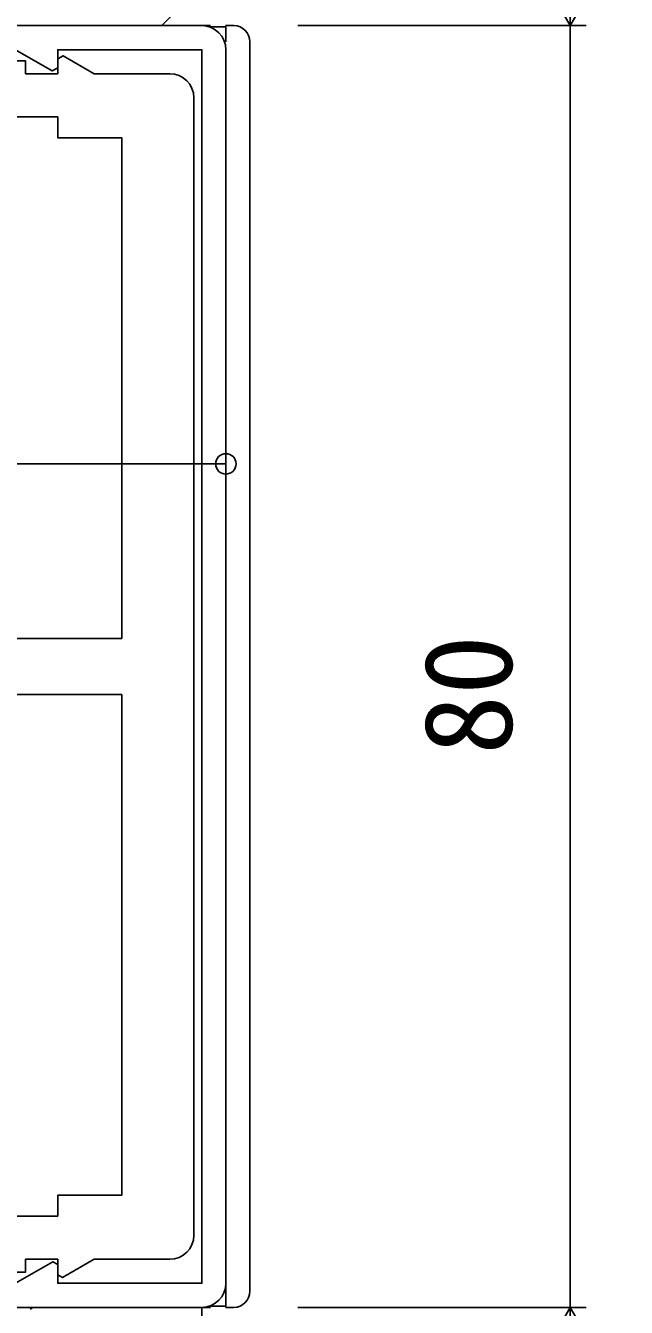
# Model space of a CAD drawing. Units: millimetres, scale not verified. Extents: x -438 to 438, y -681 to 679.
# Drawn here: x -173.8 to -136.3, y 311.5 to 391.5 of the extents above; entities that cross this region are included whole.
import ezdxf
from ezdxf.enums import TextEntityAlignment as Align

# ---------------------------------------------------------------- set-up
doc = ezdxf.new("R2010")
doc.units = ezdxf.units.MM
doc.header["$LTSCALE"] = 4
for name, color, linetype in [('0-2_YKK_11', 7, 'Continuous'), ('0-4_YKK_13', 4, 'Continuous'), ('0-6_YKK_D', 6, 'Continuous')]:
    doc.layers.add(name, color=color, linetype=linetype)
doc.styles.add('ＭＳ ゴシック', font='')
doc.styles.get('ＭＳ ゴシック').set_extended_font_data('MS Gothic')

msp = doc.modelspace()

# ---------------------------------------------------------------- linework, layer by layer
at = {"layer": '0-2_YKK_11'}
for p, q in [((-161.296, 313), (-161.296, 390)), ((-163.296, 387), (-163.296, 316))]:
    msp.add_line(p, q, dxfattribs=at)
for points in [[(-181.723, 391.631), (-181.513, 391.199), (-180.496, 391.5), (-165.296, 391.5), (-162.796, 394)], [(-162.796, 391.5), (-177.892, 391.5)], [(-219.796, 388.5), (-215.081, 388.5), (-213.136, 389.623), (-212.796, 389.427), (-212.796, 388.5), (-210.796, 388.5), (-210.796, 389.3), (-173.796, 389.3), (-173.796, 388.5), (-171.796, 388.5), (-171.796, 389.427), (-171.455, 389.623), (-169.51, 388.5), (-164.796, 388.5)], [(-174.428, 390), (-172.136, 388.677), (-171.796, 388.873), (-171.796, 390), (-162.796, 390), (-162.796, 313), (-171.796, 313), (-171.796, 314.173), (-172.096, 314.346), (-174.428, 313)], [(-174.796, 353.25), (-167.796, 353.25), (-167.796, 384.5), (-171.796, 384.5), (-171.796, 385.8), (-212.796, 385.8)], [(-174.796, 349.75), (-167.796, 349.75), (-167.796, 318.5), (-171.796, 318.5), (-171.796, 317.2), (-212.796, 317.2)], [(-164.796, 314.5), (-169.51, 314.5), (-171.496, 313.354), (-171.796, 313.527), (-171.796, 314.5), (-173.796, 314.5), (-173.796, 313.7), (-210.796, 313.7), (-210.796, 314.5), (-212.796, 314.5), (-212.796, 313.527), (-213.096, 313.354), (-215.081, 314.5), (-219.796, 314.5)], [(-205.422, 311.5), (-162.796, 311.5)], [(-162.796, 289.5), (-162.796, 311.5), (-173.337, 311.5), (-173.521, 311.38)]]:
    msp.add_lwpolyline(points, dxfattribs=at)
for centre, start, end in [((-162.796, 390), 0, 90), ((-164.796, 387), 0, 90), ((-164.796, 316), 270, 0), ((-162.796, 313), 270, 0)]:
    msp.add_arc(centre, 1.5, start, end, dxfattribs=at)
at = {"layer": '0-4_YKK_13'}
for p, q in [((-162.342, 391.5), (-174.296, 391.5)), ((-161.296, 390.5), (-161.296, 391.436)), ((-159.796, 390.5), (-159.796, 389.5)), ((-161.296, 313), (-161.296, 390)), ((-159.796, 313.5), (-159.796, 389.5)), ((-161.296, 313), (-161.296, 312.5)), ((-159.796, 313.5), (-159.796, 312.5)), ((-161.296, 311.564), (-161.296, 312.5)), ((-162.342, 311.5), (-173.296, 311.5)), ((-162.364, 311.564), (-161.296, 311.564)), ((-161.296, 311.564), (-161.296, 311.5)), ((-161.296, 311.5), (-160.796, 311.5))]:
    msp.add_line(p, q, dxfattribs=at)
for points in [[(-161.296, 391.437), (-161.296, 391.436), (-162.364, 391.436)], [(-160.796, 391.5), (-161.296, 391.5), (-161.296, 391.437)]]:
    msp.add_lwpolyline(points, dxfattribs=at)
for centre, start, end in [((-162.342, 392.5), 270, 275.33842), ((-160.796, 390.5), 0, 90), ((-160.796, 312.5), 270, 0), ((-162.342, 310.5), 84.66158, 90)]:
    msp.add_arc(centre, 1, start, end, dxfattribs=at)
at = {"layer": '0-6_YKK_D'}
for p, q in [((-139.796, 391.5), (-139.796, 403.624)), ((-139.796, 391.5), (-143.296, 397.562)), ((-139.796, 391.5), (-136.296, 397.562)), ((-156.796, 391.5), (-138.796, 391.5)), ((-156.796, 391.5), (-138.796, 391.5)), ((-139.796, 391.5), (-139.796, 311.5)), ((-223.296, 364.147), (-161.296, 364.147)), ((-156.796, 311.5), (-138.796, 311.5)), ((-156.796, 311.5), (-138.796, 311.5)), ((-139.796, 311.5), (-143.296, 305.438)), ((-139.796, 311.5), (-136.296, 305.438)), ((-139.796, 311.5), (-139.796, 299.376))]:
    msp.add_line(p, q, dxfattribs=at)
msp.add_circle((-161.296, 364.147), 0.637, dxfattribs=at)

# ---------------------------------------------------------------- texts
at = {"layer": '0-6_YKK_D', "style": 'ＭＳ ゴシック'}
msp.add_text('80', height=5.499, rotation=90, dxfattribs=at).set_placement((-141.796, 345.982), align=Align.BOTTOM_LEFT)

doc.saveas('drawing.dxf')
